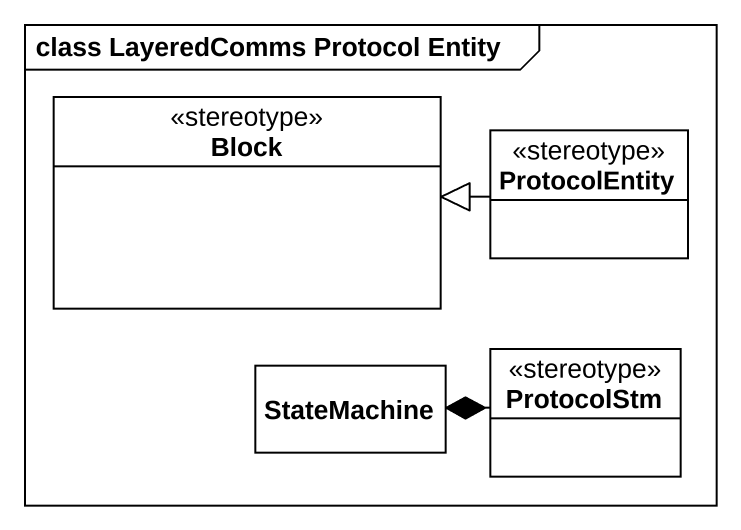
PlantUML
@startuml
mainframe class LayeredComms Protocol Entity
hide circle
hide empty members
class Block <<stereotype>>
class ProtocolEntity <<stereotype>>
class StateMachine
class ProtocolStm <<stereotype>>
ProtocolEntity -left-|> Block
ProtocolStm -left-* StateMachine
@enduml
